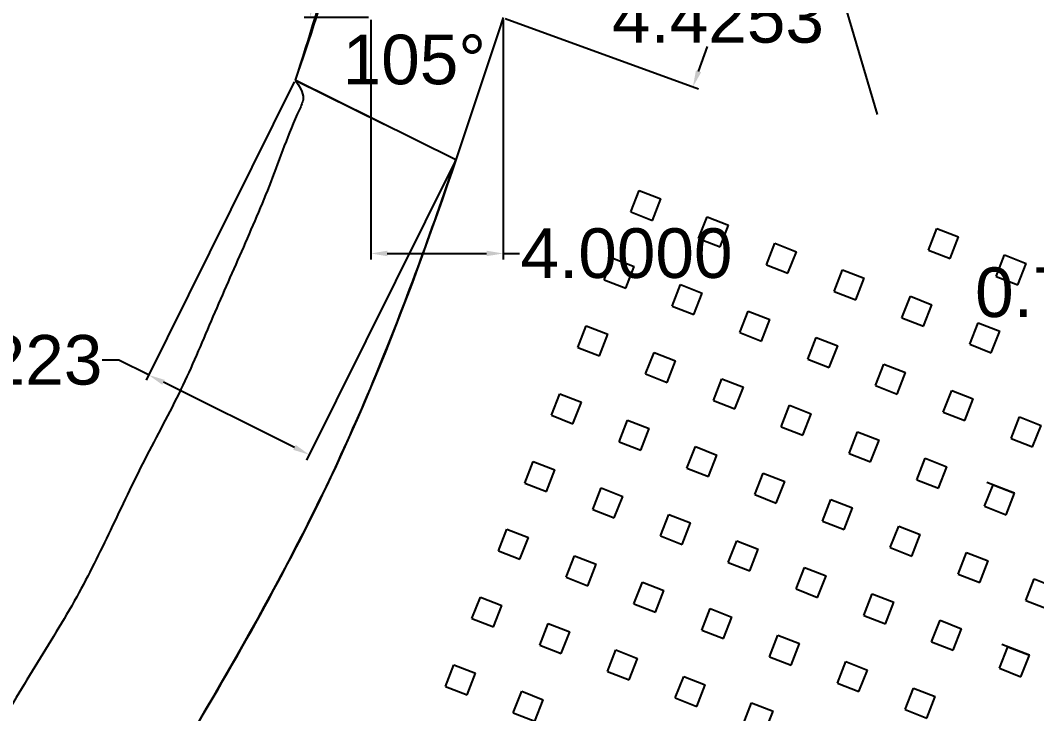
# Model space of a CAD drawing. Header units: inches. Extents: x 68 to 276, y 36 to 148.
# Drawn here: x 89.19 to 119.91, y 85.58 to 106.54 of the extents above; entities that cross this region are included whole.
import ezdxf

# ---------------------------------------------------------------- set-up
doc = ezdxf.new("R2010")
doc.units = ezdxf.units.IN
doc.header["$MEASUREMENT"] = 0
doc.layers.add('Frame', color=200, linetype='Continuous')
doc.layers.add('Mesurements', color=254, linetype='Continuous')
doc.styles.get("Standard").update_dxf_attribs({"font": 'arial.ttf'})
doc.dimstyles.get("Standard").update_dxf_attribs({"dimtxt": 1.5, "dimasz": 0.5, "dimexe": 0.18, "dimexo": 0.0625, "dimgap": 0.09, "dimtad": 0, "dimtih": 1, "dimtoh": 1, "dimdec": 4, "dimzin": 0, "dimdsep": 46, "dimtxsty": 'Standard', "dimcen": 0.09, "dimadec": 0, "dimazin": 0, "dimtfac": 1, "dimtdec": 4, "dimtofl": 0, "dimtmove": 0, "dimatfit": 3, "dimfxl": 1, "dimtolj": 1, "dimtzin": 0, "dimarcsym": 0})

# ---------------------------------------------------------------- blocks, each defined once
blk = doc.blocks.new('*D74')
at = {"layer": 'Defpoints', "color": 0, "transparency": 16777216}
for p in [(105.298, 110.78), (103.78, 106.624), (109.517, 104.528)]:
    blk.add_point(p, dxfattribs=at)
at = {"layer": 'Mesurements', "color": 0, "lineweight": -2, "transparency": 16777216}
for p, q in [((105.357, 110.759), (111.204, 108.623)), ((110.864, 108.215), (110.589, 107.463)), ((103.839, 106.602), (109.686, 104.466)), ((109.688, 104.998), (109.963, 105.75))]:
    blk.add_line(p, q, dxfattribs=at)
at = {"layer": 'Mesurements', "color": 0, "transparency": 16777216}
for points in [[(110.785, 108.244), (110.942, 108.186), (111.035, 108.685)], [(109.61, 105.026), (109.767, 104.969), (109.517, 104.528)]]:
    blk.add_solid(points, dxfattribs=at)
at = {"layer": 'Mesurements', "color": 0, "transparency": 16777216, "insert": (110.276, 106.606), "char_height": 1.5, "attachment_point": 5}
blk.add_mtext('\\A1;4.4253', dxfattribs=at)
blk = doc.blocks.new('*D78')
at = {"layer": 'Defpoints', "color": 0, "transparency": 16777216}
for p in [(99.78, 106.624), (103.78, 106.624), (103.78, 99.493)]:
    blk.add_point(p, dxfattribs=at)
at = {"layer": 'Mesurements', "color": 0, "lineweight": -2, "transparency": 16777216}
for p, q in [((99.78, 106.561), (99.78, 99.313)), ((103.78, 106.561), (103.78, 99.313)), ((100.28, 99.493), (103.28, 99.493)), ((103.78, 99.493), (104.28, 99.493))]:
    blk.add_line(p, q, dxfattribs=at)
at = {"layer": 'Mesurements', "color": 0, "transparency": 16777216}
for points in [[(100.28, 99.576), (100.28, 99.41), (99.78, 99.493)], [(103.28, 99.576), (103.28, 99.41), (103.78, 99.493)]]:
    blk.add_solid(points, dxfattribs=at)
at = {"layer": 'Mesurements', "color": 0, "transparency": 16777216, "insert": (107.511, 99.493), "char_height": 1.5, "attachment_point": 5}
blk.add_mtext('\\A1;4.0000', dxfattribs=at)
blk = doc.blocks.new('*D79')
at = {"layer": 'Defpoints', "color": 0, "transparency": 16777216}
for p in [(97.495, 104.734), (102.351, 102.322), (93.067, 95.819)]:
    blk.add_point(p, dxfattribs=at)
at = {"layer": 'Mesurements', "color": 0, "lineweight": -2, "transparency": 16777216}
for p, q in [((97.467, 104.678), (92.987, 95.658)), ((102.324, 102.266), (97.843, 93.246)), ((92.166, 96.267), (91.666, 96.267)), ((93.067, 95.819), (92.166, 96.267)), ((97.476, 93.629), (93.515, 95.597))]:
    blk.add_line(p, q, dxfattribs=at)
at = {"layer": 'Mesurements', "color": 0, "transparency": 16777216}
for points in [[(93.552, 95.671), (93.478, 95.522), (93.067, 95.819)], [(97.513, 93.704), (97.438, 93.555), (97.923, 93.407)]]:
    blk.add_solid(points, dxfattribs=at)
at = {"layer": 'Mesurements', "color": 0, "transparency": 16777216, "insert": (88.463, 96.267), "char_height": 1.5, "attachment_point": 5}
blk.add_mtext('\\A1;5.4223', dxfattribs=at)
blk = doc.blocks.new('*D81')
at = {"layer": 'Defpoints', "color": 0, "transparency": 16777216}
for p in [(101.325, 111.625), (101.325, 111.625), (102.825, 111.625), (101.722, 111.348), (99.812, 105.819)]:
    blk.add_point(p, dxfattribs=at)
at = {"layer": 'Mesurements', "color": 0, "lineweight": -2, "transparency": 16777216}
blk.add_line((101.447, 112.093), (100.947, 112.093), dxfattribs=at)
for start, end in [(75.3986, 255.3986), (130.933, 193.1658), (62.2328, 124.4656)]:
    blk.add_arc((101.325, 111.625), 0.484, start, end, dxfattribs=at)
at = {"layer": 'Mesurements', "color": 0, "transparency": 16777216}
for points in [[(101.621, 112.096), (101.479, 112.01), (101.808, 111.625)], [(100.913, 111.573), (100.794, 111.456), (101.203, 111.157)]]:
    blk.add_solid(points, dxfattribs=at)
at = {"layer": 'Mesurements', "color": 0, "transparency": 16777216, "insert": (98.873, 112.093), "char_height": 1.5, "attachment_point": 5}
blk.add_mtext('\\A1;105°', dxfattribs=at)
blk = doc.blocks.new('*D83')
at = {"layer": 'Defpoints', "color": 0, "transparency": 16777216}
for p in [(101.292, 112.43), (98.275, 107.672), (99.78, 106.624), (99.78, 106.624), (103.78, 106.624)]:
    blk.add_point(p, dxfattribs=at)
at = {"layer": 'Mesurements', "color": 0, "lineweight": -2, "transparency": 16777216}
blk.add_line((99.717, 106.624), (97.765, 106.624), dxfattribs=at)
blk.add_arc((99.78, 106.624), 1.835, 91.0634, 164.3352, dxfattribs=at)
at = {"layer": 'Mesurements', "color": 0, "transparency": 16777216}
for points in [[(99.756, 108.541), (99.736, 108.375), (100.242, 108.399)], [(98.096, 107.108), (97.931, 107.13), (97.945, 106.624)]]:
    blk.add_solid(points, dxfattribs=at)
at = {"layer": 'Mesurements', "color": 0, "transparency": 16777216, "insert": (101.098, 105.348), "char_height": 1.5, "attachment_point": 5}
blk.add_mtext('\\A1;105°', dxfattribs=at)
blk = doc.blocks.new('*D109')
at = {"layer": 'Defpoints', "color": 0, "transparency": 16777216}
for p in [(129.393, 100.09), (124.962, 99.31), (131.843, 99.31)]:
    blk.add_point(p, dxfattribs=at)
at = {"layer": 'Mesurements', "color": 0, "lineweight": -2, "transparency": 16777216}
for p, q in [((124.962, 100.59), (124.962, 101.09)), ((129.33, 100.09), (124.782, 100.09)), ((131.78, 99.31), (124.782, 99.31)), ((124.962, 98.81), (124.962, 98.31)), ((124.962, 98.31), (124.462, 98.31))]:
    blk.add_line(p, q, dxfattribs=at)
at = {"layer": 'Mesurements', "color": 0, "transparency": 16777216}
for points in [[(124.878, 100.59), (125.045, 100.59), (124.962, 100.09)], [(124.878, 98.81), (125.045, 98.81), (124.962, 99.31)]]:
    blk.add_solid(points, dxfattribs=at)
at = {"layer": 'Mesurements', "color": 0, "transparency": 16777216, "insert": (121.253, 98.31), "char_height": 1.5, "attachment_point": 5}
blk.add_mtext('\\A1;0.7805', dxfattribs=at)

msp = doc.modelspace()

# ---------------------------------------------------------------- linework, layer by layer
at = {"layer": 'Frame'}
for p, q in [((113.11719, 110.41162), (115.08466, 103.6938)), ((97.49523, 104.73395), (100.18203, 103.39935)), ((107.64152, 100.74914), (107.8962, 101.40117)), ((107.64152, 100.74914), (107.8962, 101.40117)), ((107.8962, 101.40117), (108.54823, 101.14649)), ((107.8962, 101.40117), (108.54823, 101.14649)), ((108.29355, 100.49447), (108.54823, 101.14649)), ((108.29355, 100.49447), (108.54823, 101.14649)), ((107.64152, 100.74914), (108.29355, 100.49447)), ((107.64152, 100.74914), (108.29355, 100.49447)), ((109.69075, 99.94873), (109.94543, 100.60076)), ((109.69075, 99.94873), (109.94543, 100.60076)), ((109.94543, 100.60076), (110.59745, 100.34608)), ((109.94543, 100.60076), (110.59745, 100.34608)), ((110.34278, 99.69405), (110.59745, 100.34608)), ((110.34278, 99.69405), (110.59745, 100.34608)), ((116.63885, 99.59671), (116.89353, 100.24873)), ((116.63885, 99.59671), (116.89353, 100.24873)), ((116.89353, 100.24873), (117.54555, 99.99406)), ((116.89353, 100.24873), (117.54555, 99.99406)), ((109.69075, 99.94873), (110.34278, 99.69405)), ((109.69075, 99.94873), (110.34278, 99.69405)), ((117.29088, 99.34203), (117.54555, 99.99406)), ((117.29088, 99.34203), (117.54555, 99.99406)), ((111.73998, 99.14831), (111.99465, 99.80034)), ((111.73998, 99.14831), (111.99465, 99.80034)), ((111.73998, 99.14831), (111.99465, 99.80034)), ((111.73998, 99.14831), (111.99465, 99.80034)), ((111.99465, 99.80034), (112.64668, 99.54566)), ((111.99465, 99.80034), (112.64668, 99.54566)), ((111.99465, 99.80034), (112.64668, 99.54566)), ((111.99465, 99.80034), (112.64668, 99.54566)), ((112.392, 98.89363), (112.64668, 99.54566)), ((112.392, 98.89363), (112.64668, 99.54566)), ((112.392, 98.89363), (112.64668, 99.54566)), ((112.392, 98.89363), (112.64668, 99.54566)), ((116.63885, 99.59671), (117.29088, 99.34203)), ((116.63885, 99.59671), (117.29088, 99.34203)), ((106.84111, 98.69992), (107.09578, 99.35194)), ((107.09578, 99.35194), (107.74781, 99.09727)), ((118.68808, 98.79629), (118.94275, 99.44832)), ((118.68808, 98.79629), (118.94275, 99.44832)), ((118.68808, 98.79629), (118.94275, 99.44832)), ((118.68808, 98.79629), (118.94275, 99.44832)), ((118.94275, 99.44832), (119.59478, 99.19364)), ((118.94275, 99.44832), (119.59478, 99.19364)), ((118.94275, 99.44832), (119.59478, 99.19364)), ((118.94275, 99.44832), (119.59478, 99.19364)), ((107.49313, 98.44524), (107.74781, 99.09727)), ((111.73998, 99.14831), (112.392, 98.89363)), ((111.73998, 99.14831), (112.392, 98.89363)), ((111.73998, 99.14831), (112.392, 98.89363)), ((111.73998, 99.14831), (112.392, 98.89363)), ((113.7892, 98.3479), (114.04388, 98.99992)), ((113.7892, 98.3479), (114.04388, 98.99992)), ((113.7892, 98.3479), (114.04388, 98.99992)), ((113.7892, 98.3479), (114.04388, 98.99992)), ((114.04388, 98.99992), (114.69591, 98.74525)), ((114.04388, 98.99992), (114.69591, 98.74525)), ((114.04388, 98.99992), (114.69591, 98.74525)), ((114.04388, 98.99992), (114.69591, 98.74525)), ((119.3401, 98.54161), (119.59478, 99.19364)), ((119.3401, 98.54161), (119.59478, 99.19364)), ((119.3401, 98.54161), (119.59478, 99.19364)), ((119.3401, 98.54161), (119.59478, 99.19364)), ((106.84111, 98.69992), (107.49313, 98.44524)), ((114.44123, 98.09322), (114.69591, 98.74525)), ((114.44123, 98.09322), (114.69591, 98.74525)), ((114.44123, 98.09322), (114.69591, 98.74525)), ((114.44123, 98.09322), (114.69591, 98.74525)), ((118.68808, 98.79629), (119.3401, 98.54161)), ((118.68808, 98.79629), (119.3401, 98.54161)), ((118.68808, 98.79629), (119.3401, 98.54161)), ((118.68808, 98.79629), (119.3401, 98.54161)), ((108.89033, 97.8995), (109.14501, 98.55153)), ((109.14501, 98.55153), (109.79704, 98.29685)), ((113.7892, 98.3479), (114.44123, 98.09322)), ((113.7892, 98.3479), (114.44123, 98.09322)), ((113.7892, 98.3479), (114.44123, 98.09322)), ((113.7892, 98.3479), (114.44123, 98.09322)), ((109.54236, 97.64482), (109.79704, 98.29685)), ((115.83843, 97.54748), (116.09311, 98.19951)), ((115.83843, 97.54748), (116.09311, 98.19951)), ((115.83843, 97.54748), (116.09311, 98.19951)), ((115.83843, 97.54748), (116.09311, 98.19951)), ((116.09311, 98.19951), (116.74514, 97.94483)), ((116.09311, 98.19951), (116.74514, 97.94483)), ((116.09311, 98.19951), (116.74514, 97.94483)), ((116.09311, 98.19951), (116.74514, 97.94483)), ((108.89033, 97.8995), (109.54236, 97.64482)), ((110.93956, 97.09908), (111.19424, 97.75111)), ((110.93956, 97.09908), (111.19424, 97.75111)), ((111.19424, 97.75111), (111.84627, 97.49643)), ((111.19424, 97.75111), (111.84627, 97.49643)), ((116.49046, 97.2928), (116.74514, 97.94483)), ((116.49046, 97.2928), (116.74514, 97.94483)), ((116.49046, 97.2928), (116.74514, 97.94483)), ((116.49046, 97.2928), (116.74514, 97.94483)), ((111.59159, 96.84441), (111.84627, 97.49643)), ((111.59159, 96.84441), (111.84627, 97.49643)), ((115.83843, 97.54748), (116.49046, 97.2928)), ((115.83843, 97.54748), (116.49046, 97.2928)), ((115.83843, 97.54748), (116.49046, 97.2928)), ((115.83843, 97.54748), (116.49046, 97.2928)), ((117.88766, 96.74706), (118.14234, 97.39909)), ((117.88766, 96.74706), (118.14234, 97.39909)), ((117.88766, 96.74706), (118.14234, 97.39909)), ((117.88766, 96.74706), (118.14234, 97.39909)), ((118.14234, 97.39909), (118.79437, 97.14441)), ((118.14234, 97.39909), (118.79437, 97.14441)), ((118.14234, 97.39909), (118.79437, 97.14441)), ((118.14234, 97.39909), (118.79437, 97.14441)), ((106.04069, 96.65069), (106.29537, 97.30272)), ((106.04069, 96.65069), (106.29537, 97.30272)), ((106.29537, 97.30272), (106.94739, 97.04804)), ((106.29537, 97.30272), (106.94739, 97.04804)), ((110.93956, 97.09908), (111.59159, 96.84441)), ((110.93956, 97.09908), (111.59159, 96.84441)), ((118.53969, 96.49239), (118.79437, 97.14441)), ((118.53969, 96.49239), (118.79437, 97.14441)), ((118.53969, 96.49239), (118.79437, 97.14441)), ((118.53969, 96.49239), (118.79437, 97.14441)), ((106.69272, 96.39601), (106.94739, 97.04804)), ((106.69272, 96.39601), (106.94739, 97.04804)), ((112.98879, 96.29867), (113.24347, 96.9507)), ((112.98879, 96.29867), (113.24347, 96.9507)), ((113.24347, 96.9507), (113.89549, 96.69602)), ((113.24347, 96.9507), (113.89549, 96.69602)), ((106.04069, 96.65069), (106.69272, 96.39601)), ((106.04069, 96.65069), (106.69272, 96.39601)), ((108.08992, 95.85027), (108.3446, 96.5023)), ((108.08992, 95.85027), (108.3446, 96.5023)), ((108.3446, 96.5023), (108.99662, 96.24762)), ((108.3446, 96.5023), (108.99662, 96.24762)), ((113.64082, 96.04399), (113.89549, 96.69602)), ((113.64082, 96.04399), (113.89549, 96.69602)), ((117.88766, 96.74706), (118.53969, 96.49239)), ((117.88766, 96.74706), (118.53969, 96.49239)), ((117.88766, 96.74706), (118.53969, 96.49239)), ((117.88766, 96.74706), (118.53969, 96.49239)), ((108.74194, 95.5956), (108.99662, 96.24762)), ((108.74194, 95.5956), (108.99662, 96.24762)), ((112.98879, 96.29867), (113.64082, 96.04399)), ((112.98879, 96.29867), (113.64082, 96.04399)), ((115.03802, 95.49825), (115.29269, 96.15028)), ((115.03802, 95.49825), (115.29269, 96.15028)), ((115.29269, 96.15028), (115.94472, 95.8956)), ((115.29269, 96.15028), (115.94472, 95.8956)), ((115.69004, 95.24357), (115.94472, 95.8956)), ((115.69004, 95.24357), (115.94472, 95.8956)), ((108.08992, 95.85027), (108.74194, 95.5956)), ((108.08992, 95.85027), (108.74194, 95.5956)), ((110.13915, 95.04986), (110.39382, 95.70188)), ((110.13915, 95.04986), (110.39382, 95.70188)), ((110.13915, 95.04986), (110.39382, 95.70188)), ((110.13915, 95.04986), (110.39382, 95.70188)), ((110.39382, 95.70188), (111.04585, 95.44721)), ((110.39382, 95.70188), (111.04585, 95.44721)), ((110.39382, 95.70188), (111.04585, 95.44721)), ((110.39382, 95.70188), (111.04585, 95.44721)), ((105.24027, 94.60146), (105.49495, 95.25349)), ((105.49495, 95.25349), (106.14698, 94.99881)), ((110.79117, 94.79518), (111.04585, 95.44721)), ((110.79117, 94.79518), (111.04585, 95.44721)), ((110.79117, 94.79518), (111.04585, 95.44721)), ((110.79117, 94.79518), (111.04585, 95.44721)), ((115.03802, 95.49825), (115.69004, 95.24357)), ((115.03802, 95.49825), (115.69004, 95.24357)), ((117.08724, 94.69784), (117.34192, 95.34986)), ((117.34192, 95.34986), (117.99395, 95.09519)), ((105.8923, 94.34678), (106.14698, 94.99881)), ((110.13915, 95.04986), (110.79117, 94.79518)), ((110.13915, 95.04986), (110.79117, 94.79518)), ((110.13915, 95.04986), (110.79117, 94.79518)), ((110.13915, 95.04986), (110.79117, 94.79518)), ((117.73927, 94.44316), (117.99395, 95.09519)), ((112.18837, 94.24944), (112.44305, 94.90147)), ((112.18837, 94.24944), (112.44305, 94.90147)), ((112.18837, 94.24944), (112.44305, 94.90147)), ((112.18837, 94.24944), (112.44305, 94.90147)), ((112.44305, 94.90147), (113.09508, 94.64679)), ((112.44305, 94.90147), (113.09508, 94.64679)), ((112.44305, 94.90147), (113.09508, 94.64679)), ((112.44305, 94.90147), (113.09508, 94.64679)), ((112.8404, 93.99476), (113.09508, 94.64679)), ((112.8404, 93.99476), (113.09508, 94.64679)), ((112.8404, 93.99476), (113.09508, 94.64679)), ((112.8404, 93.99476), (113.09508, 94.64679)), ((117.08724, 94.69784), (117.73927, 94.44316)), ((105.24027, 94.60146), (105.8923, 94.34678)), ((107.2895, 93.80105), (107.54418, 94.45307)), ((107.54418, 94.45307), (108.19621, 94.19839)), ((119.13647, 93.89742), (119.39115, 94.54945)), ((119.39115, 94.54945), (120.04318, 94.29477)), ((107.94153, 93.54637), (108.19621, 94.19839)), ((112.18837, 94.24944), (112.8404, 93.99476)), ((112.18837, 94.24944), (112.8404, 93.99476)), ((112.18837, 94.24944), (112.8404, 93.99476)), ((112.18837, 94.24944), (112.8404, 93.99476)), ((114.2376, 93.44902), (114.49228, 94.10105)), ((114.2376, 93.44902), (114.49228, 94.10105)), ((114.2376, 93.44902), (114.49228, 94.10105)), ((114.49228, 94.10105), (115.14431, 93.84637)), ((114.49228, 94.10105), (115.14431, 93.84637)), ((114.49228, 94.10105), (115.14431, 93.84637)), ((119.7885, 93.64274), (120.04318, 94.29477)), ((107.2895, 93.80105), (107.94153, 93.54637)), ((114.88963, 93.19435), (115.14431, 93.84637)), ((114.88963, 93.19435), (115.14431, 93.84637)), ((114.88963, 93.19435), (115.14431, 93.84637)), ((119.13647, 93.89742), (119.7885, 93.64274)), ((109.33873, 93.00063), (109.59341, 93.65266)), ((109.33873, 93.00063), (109.59341, 93.65266)), ((109.59341, 93.65266), (110.24543, 93.39798)), ((109.59341, 93.65266), (110.24543, 93.39798)), ((109.99076, 92.74595), (110.24543, 93.39798)), ((109.99076, 92.74595), (110.24543, 93.39798)), ((114.2376, 93.44902), (114.88963, 93.19435)), ((114.2376, 93.44902), (114.88963, 93.19435)), ((114.2376, 93.44902), (114.88963, 93.19435)), ((104.43986, 92.55223), (104.69454, 93.20426)), ((104.43986, 92.55223), (104.69454, 93.20426)), ((104.69454, 93.20426), (105.34656, 92.94958)), ((104.69454, 93.20426), (105.34656, 92.94958)), ((116.28683, 92.64861), (116.54151, 93.30064)), ((116.28683, 92.64861), (116.54151, 93.30064)), ((116.54151, 93.30064), (117.19353, 93.04596)), ((116.54151, 93.30064), (117.19353, 93.04596)), ((105.09188, 92.29756), (105.34656, 92.94958)), ((105.09188, 92.29756), (105.34656, 92.94958)), ((109.33873, 93.00063), (109.99076, 92.74595)), ((109.33873, 93.00063), (109.99076, 92.74595)), ((111.38796, 92.20021), (111.64263, 92.85224)), ((111.38796, 92.20021), (111.64263, 92.85224)), ((111.64263, 92.85224), (112.29466, 92.59756)), ((111.64263, 92.85224), (112.29466, 92.59756)), ((116.93886, 92.39393), (117.19353, 93.04596)), ((116.93886, 92.39393), (117.19353, 93.04596)), ((104.43986, 92.55223), (105.09188, 92.29756)), ((104.43986, 92.55223), (105.09188, 92.29756)), ((112.03998, 91.94554), (112.29466, 92.59756)), ((112.03998, 91.94554), (112.29466, 92.59756)), ((116.28683, 92.64861), (116.93886, 92.39393)), ((116.28683, 92.64861), (116.93886, 92.39393)), ((118.33606, 91.84819), (118.59073, 92.50022)), ((118.33606, 91.84819), (118.59073, 92.50022)), ((118.33606, 91.84819), (118.59073, 92.50022)), ((119.24276, 92.24554), (118.40444, 92.57298)), ((118.59073, 92.50022), (119.24276, 92.24554)), ((118.59073, 92.50022), (119.24276, 92.24554)), ((118.59073, 92.50022), (119.24276, 92.24554)), ((106.48909, 91.75182), (106.74376, 92.40384)), ((106.48909, 91.75182), (106.74376, 92.40384)), ((106.74376, 92.40384), (107.39579, 92.14917)), ((106.74376, 92.40384), (107.39579, 92.14917)), ((111.38796, 92.20021), (112.03998, 91.94554)), ((111.38796, 92.20021), (112.03998, 91.94554)), ((118.98808, 91.59351), (119.24276, 92.24554)), ((118.98808, 91.59351), (119.24276, 92.24554)), ((118.98808, 91.59351), (119.24276, 92.24554)), ((107.14111, 91.49714), (107.39579, 92.14917)), ((107.14111, 91.49714), (107.39579, 92.14917)), ((113.43718, 91.3998), (113.69186, 92.05182)), ((113.43718, 91.3998), (113.69186, 92.05182)), ((113.69186, 92.05182), (114.34389, 91.79715)), ((113.69186, 92.05182), (114.34389, 91.79715)), ((106.48909, 91.75182), (107.14111, 91.49714)), ((106.48909, 91.75182), (107.14111, 91.49714)), ((108.53831, 90.9514), (108.79299, 91.60343)), ((108.53831, 90.9514), (108.79299, 91.60343)), ((108.53831, 90.9514), (108.79299, 91.60343)), ((108.53831, 90.9514), (108.79299, 91.60343)), ((108.79299, 91.60343), (109.44502, 91.34875)), ((108.79299, 91.60343), (109.44502, 91.34875)), ((108.79299, 91.60343), (109.44502, 91.34875)), ((108.79299, 91.60343), (109.44502, 91.34875)), ((114.08921, 91.14512), (114.34389, 91.79715)), ((114.08921, 91.14512), (114.34389, 91.79715)), ((118.33606, 91.84819), (118.98808, 91.59351)), ((118.33606, 91.84819), (118.98808, 91.59351)), ((118.33606, 91.84819), (118.98808, 91.59351)), ((109.19034, 90.69672), (109.44502, 91.34875)), ((109.19034, 90.69672), (109.44502, 91.34875)), ((109.19034, 90.69672), (109.44502, 91.34875)), ((109.19034, 90.69672), (109.44502, 91.34875)), ((113.43718, 91.3998), (114.08921, 91.14512)), ((113.43718, 91.3998), (114.08921, 91.14512)), ((115.48641, 90.59938), (115.74109, 91.25141)), ((115.74109, 91.25141), (116.39312, 90.99673)), ((103.63944, 90.50301), (103.89412, 91.15503)), ((103.89412, 91.15503), (104.54615, 90.90035)), ((108.53831, 90.9514), (109.19034, 90.69672)), ((108.53831, 90.9514), (109.19034, 90.69672)), ((108.53831, 90.9514), (109.19034, 90.69672)), ((108.53831, 90.9514), (109.19034, 90.69672)), ((116.13844, 90.3447), (116.39312, 90.99673)), ((104.29147, 90.24833), (104.54615, 90.90035)), ((110.58754, 90.15099), (110.84222, 90.80301)), ((110.58754, 90.15099), (110.84222, 90.80301)), ((110.58754, 90.15099), (110.84222, 90.80301)), ((110.58754, 90.15099), (110.84222, 90.80301)), ((110.84222, 90.80301), (111.49425, 90.54833)), ((110.84222, 90.80301), (111.49425, 90.54833)), ((110.84222, 90.80301), (111.49425, 90.54833)), ((110.84222, 90.80301), (111.49425, 90.54833)), ((103.63944, 90.50301), (104.29147, 90.24833)), ((105.68867, 89.70259), (105.94335, 90.35462)), ((105.94335, 90.35462), (106.59537, 90.09994)), ((111.23957, 89.89631), (111.49425, 90.54833)), ((111.23957, 89.89631), (111.49425, 90.54833)), ((111.23957, 89.89631), (111.49425, 90.54833)), ((111.23957, 89.89631), (111.49425, 90.54833)), ((115.48641, 90.59938), (116.13844, 90.3447)), ((117.53564, 89.79897), (117.79032, 90.45099)), ((117.53564, 89.79897), (117.79032, 90.45099)), ((117.79032, 90.45099), (118.44234, 90.19631)), ((117.79032, 90.45099), (118.44234, 90.19631)), ((106.3407, 89.44791), (106.59537, 90.09994)), ((110.58754, 90.15099), (111.23957, 89.89631)), ((110.58754, 90.15099), (111.23957, 89.89631)), ((110.58754, 90.15099), (111.23957, 89.89631)), ((110.58754, 90.15099), (111.23957, 89.89631)), ((118.18767, 89.54429), (118.44234, 90.19631)), ((118.18767, 89.54429), (118.44234, 90.19631)), ((112.63677, 89.35057), (112.89145, 90.0026)), ((112.63677, 89.35057), (112.89145, 90.0026)), ((112.63677, 89.35057), (112.89145, 90.0026)), ((112.89145, 90.0026), (113.54347, 89.74792)), ((112.89145, 90.0026), (113.54347, 89.74792)), ((112.89145, 90.0026), (113.54347, 89.74792)), ((113.2888, 89.09589), (113.54347, 89.74792)), ((113.2888, 89.09589), (113.54347, 89.74792)), ((113.2888, 89.09589), (113.54347, 89.74792)), ((117.53564, 89.79897), (118.18767, 89.54429)), ((117.53564, 89.79897), (118.18767, 89.54429)), ((105.68867, 89.70259), (106.3407, 89.44791)), ((107.7379, 88.90217), (107.99257, 89.5542)), ((107.7379, 88.90217), (107.99257, 89.5542)), ((107.99257, 89.5542), (108.6446, 89.29952)), ((107.99257, 89.5542), (108.6446, 89.29952)), ((119.58487, 88.99855), (119.83955, 89.65058)), ((119.58487, 88.99855), (119.83955, 89.65058)), ((119.83955, 89.65058), (120.49157, 89.3959)), ((119.83955, 89.65058), (120.49157, 89.3959)), ((102.83903, 88.45378), (103.0937, 89.10581)), ((102.83903, 88.45378), (103.0937, 89.10581)), ((103.0937, 89.10581), (103.74573, 88.85113)), ((103.0937, 89.10581), (103.74573, 88.85113)), ((108.38992, 88.6475), (108.6446, 89.29952)), ((108.38992, 88.6475), (108.6446, 89.29952)), ((112.63677, 89.35057), (113.2888, 89.09589)), ((112.63677, 89.35057), (113.2888, 89.09589)), ((112.63677, 89.35057), (113.2888, 89.09589)), ((114.686, 88.55015), (114.94067, 89.20218)), ((114.686, 88.55015), (114.94067, 89.20218)), ((114.94067, 89.20218), (115.5927, 88.9475)), ((114.94067, 89.20218), (115.5927, 88.9475)), ((103.49105, 88.1991), (103.74573, 88.85113)), ((103.49105, 88.1991), (103.74573, 88.85113)), ((107.7379, 88.90217), (108.38992, 88.6475)), ((107.7379, 88.90217), (108.38992, 88.6475)), ((115.33802, 88.29548), (115.5927, 88.9475)), ((115.33802, 88.29548), (115.5927, 88.9475)), ((119.58487, 88.99855), (120.23689, 88.74387)), ((119.58487, 88.99855), (120.23689, 88.74387)), ((109.78712, 88.10176), (110.0418, 88.75378)), ((109.78712, 88.10176), (110.0418, 88.75378)), ((110.0418, 88.75378), (110.69383, 88.49911)), ((110.0418, 88.75378), (110.69383, 88.49911)), ((110.43915, 87.84708), (110.69383, 88.49911)), ((110.43915, 87.84708), (110.69383, 88.49911)), ((114.686, 88.55015), (115.33802, 88.29548)), ((114.686, 88.55015), (115.33802, 88.29548)), ((102.83903, 88.45378), (103.49105, 88.1991)), ((102.83903, 88.45378), (103.49105, 88.1991)), ((104.88825, 87.65336), (105.14293, 88.30539)), ((104.88825, 87.65336), (105.14293, 88.30539)), ((105.14293, 88.30539), (105.79496, 88.05071)), ((105.14293, 88.30539), (105.79496, 88.05071)), ((116.73522, 87.74974), (116.9899, 88.40176)), ((116.9899, 88.40176), (117.64193, 88.14709)), ((105.54028, 87.39868), (105.79496, 88.05071)), ((105.54028, 87.39868), (105.79496, 88.05071)), ((109.78712, 88.10176), (110.43915, 87.84708)), ((109.78712, 88.10176), (110.43915, 87.84708)), ((111.83635, 87.30134), (112.09103, 87.95337)), ((111.83635, 87.30134), (112.09103, 87.95337)), ((112.09103, 87.95337), (112.74306, 87.69869)), ((112.09103, 87.95337), (112.74306, 87.69869)), ((117.38725, 87.49506), (117.64193, 88.14709)), ((104.88825, 87.65336), (105.54028, 87.39868)), ((104.88825, 87.65336), (105.54028, 87.39868)), ((112.48838, 87.04666), (112.74306, 87.69869)), ((112.48838, 87.04666), (112.74306, 87.69869)), ((116.73522, 87.74974), (117.38725, 87.49506)), ((118.78445, 86.94932), (119.03913, 87.60135)), ((118.78445, 86.94932), (119.03913, 87.60135)), ((119.69116, 87.34667), (118.85284, 87.67411)), ((119.03913, 87.60135), (119.69116, 87.34667)), ((119.03913, 87.60135), (119.69116, 87.34667)), ((106.93748, 86.85295), (107.19216, 87.50497)), ((106.93748, 86.85295), (107.19216, 87.50497)), ((106.93748, 86.85295), (107.19216, 87.50497)), ((106.93748, 86.85295), (107.19216, 87.50497)), ((107.19216, 87.50497), (107.84419, 87.2503)), ((107.19216, 87.50497), (107.84419, 87.2503)), ((107.19216, 87.50497), (107.84419, 87.2503)), ((107.19216, 87.50497), (107.84419, 87.2503)), ((111.83635, 87.30134), (112.48838, 87.04666)), ((111.83635, 87.30134), (112.48838, 87.04666)), ((119.43648, 86.69464), (119.69116, 87.34667)), ((119.43648, 86.69464), (119.69116, 87.34667)), ((102.03861, 86.40455), (102.29329, 87.05658)), ((102.29329, 87.05658), (102.94531, 86.8019)), ((107.58951, 86.59827), (107.84419, 87.2503)), ((107.58951, 86.59827), (107.84419, 87.2503)), ((107.58951, 86.59827), (107.84419, 87.2503)), ((107.58951, 86.59827), (107.84419, 87.2503)), ((113.88558, 86.50093), (114.14026, 87.15295)), ((114.14026, 87.15295), (114.79229, 86.89827)), ((118.78445, 86.94932), (119.43648, 86.69464)), ((118.78445, 86.94932), (119.43648, 86.69464)), ((102.69064, 86.14987), (102.94531, 86.8019)), ((106.93748, 86.85295), (107.58951, 86.59827)), ((106.93748, 86.85295), (107.58951, 86.59827)), ((106.93748, 86.85295), (107.58951, 86.59827)), ((106.93748, 86.85295), (107.58951, 86.59827)), ((108.98671, 86.05253), (109.24139, 86.70456)), ((108.98671, 86.05253), (109.24139, 86.70456)), ((108.98671, 86.05253), (109.24139, 86.70456)), ((108.98671, 86.05253), (109.24139, 86.70456)), ((109.24139, 86.70456), (109.89341, 86.44988)), ((109.24139, 86.70456), (109.89341, 86.44988)), ((109.24139, 86.70456), (109.89341, 86.44988)), ((109.24139, 86.70456), (109.89341, 86.44988)), ((114.53761, 86.24625), (114.79229, 86.89827)), ((102.03861, 86.40455), (102.69064, 86.14987)), ((109.63874, 85.79785), (109.89341, 86.44988)), ((109.63874, 85.79785), (109.89341, 86.44988)), ((109.63874, 85.79785), (109.89341, 86.44988)), ((109.63874, 85.79785), (109.89341, 86.44988)), ((113.88558, 86.50093), (114.53761, 86.24625)), ((115.93481, 85.70051), (116.18949, 86.35254)), ((116.18949, 86.35254), (116.84151, 86.09786)), ((104.08784, 85.60413), (104.34252, 86.25616)), ((104.34252, 86.25616), (104.99454, 86.00148)), ((108.98671, 86.05253), (109.63874, 85.79785)), ((108.98671, 86.05253), (109.63874, 85.79785)), ((108.98671, 86.05253), (109.63874, 85.79785)), ((108.98671, 86.05253), (109.63874, 85.79785)), ((116.58683, 85.44583), (116.84151, 86.09786)), ((104.73986, 85.34946), (104.99454, 86.00148)), ((111.03594, 85.25211), (111.29061, 85.90414)), ((111.03594, 85.25211), (111.29061, 85.90414)), ((111.03594, 85.25211), (111.29061, 85.90414)), ((111.29061, 85.90414), (111.94264, 85.64946)), ((111.29061, 85.90414), (111.94264, 85.64946)), ((111.29061, 85.90414), (111.94264, 85.64946)), ((104.08784, 85.60413), (104.73986, 85.34946)), ((111.68796, 84.99744), (111.94264, 85.64946)), ((111.68796, 84.99744), (111.94264, 85.64946)), ((111.68796, 84.99744), (111.94264, 85.64946)), ((115.93481, 85.70051), (116.58683, 85.44583))]:
    msp.add_line(p, q, dxfattribs=at)
at = {"layer": 'Frame', "extrusion": (0, -2.44929e-16, -1)}
msp.add_line((102.35146, 102.32174), (97.49523, 104.73395), dxfattribs=at)
at = {"layer": 'Frame', "end_tangent": (-0.33022309, -0.94390292)}
msp.add_spline([(86.27824, 127.16479), (93.83285, 125.2229), (95.56053, 123.57664), (98.71636, 118.81219), (99.39239, 112.50574), (97.49523, 104.73395)], degree=3, dxfattribs=at)
at = {"layer": 'Frame'}
for points, knots in [([(86.27824, 127.16479), (89.03181, 126.94804), (92.62781, 126.66498), (96.3614, 122.78437), (99.35456, 118.84864), (99.74845, 111.84674), (98.37583, 107.25102), (97.49523, 104.73395)], [105.2320251, 105.2320251, 105.2320251, 105.2320251, 113.0322163, 115.4186462, 121.13347315, 127.47605508, 135.47605508, 135.47605508, 135.47605508, 135.47605508]), ([(103.77988, 106.6236), (102.29457, 102.0917), (99.83415, 94.5846), (94.69776, 85.39534), (90.54627, 78.77213), (86.85417, 72.9132), (83.72293, 67.00941), (80.93038, 61.04292), (79.05668, 55.63023), (77.77438, 52.23927), (77.49629, 50.64263), (77.45995, 50.40654)], [0, 0, 0, 0, 14.26574804, 23.63126078, 31.47680861, 37.73214216, 44.39424697, 51.51845651, 57.45331331, 61.6038218, 62.32025651, 62.32025651, 62.32025651, 62.32025651]), ([(97.49523, 104.73395), (97.62163, 104.55217), (97.82311, 104.26239), (97.31509, 103.2085), (96.80567, 101.6825), (95.86902, 99.54875), (94.95162, 97.46879), (94.06066, 95.32832), (92.92653, 93.27979), (91.93466, 91.16069), (90.89614, 89.03379), (89.61643, 86.99132), (88.38869, 84.93888), (87.09686, 83.02085), (85.87277, 81.11033), (84.57736, 79.19451), (83.38653, 77.19312), (82.11004, 75.25615), (81.01749, 73.21382), (79.42328, 70.47239), (78.06505, 67.33514), (76.84709, 64.98023), (76.49402, 64.01499)], [0, 0, 0, 0, 0.60239167, 0.96028188, 3.30760306, 5.59067327, 7.88538387, 10.1462578, 12.53493894, 14.90236294, 17.16594844, 19.62852825, 22.12668202, 24.34077583, 26.5639554, 28.93414336, 31.27655324, 33.54924096, 35.88829938, 38.22173362, 43.05554654, 46.14117126, 46.14117126, 46.14117126, 46.14117126]), ([(77.45995, 50.40654), (77.62115, 51.45391), (77.86545, 52.38029), (78.50376, 54.18576), (78.63834, 54.55217), (78.97651, 55.47688), (79.17784, 56.0359), (80.1591, 58.76092), (80.75092, 60.39828), (82.86361, 65.23689), (84.28622, 68.0363), (86.80482, 72.78366), (88.06774, 74.83321), (92.03665, 81.14994), (94.83472, 85.56548), (98.09433, 91.66452), (99.01068, 93.57448), (100.82379, 97.96505), (101.60778, 100.13891), (102.35146, 102.32174)], [0, 0, 0, 0, 3.17910616, 3.17910616, 3.99257676, 3.99257676, 5.23052363, 5.23052363, 10.02704582, 10.02704582, 15.92272385, 15.92272385, 26.35021368, 26.35021368, 38.86252938, 38.86252938, 45.33421847, 45.33421847, 51.44614879, 51.44614879, 51.44614879, 51.44614879])]:
    msp.add_open_spline(points, degree=3, knots=knots, dxfattribs=at)

# ---------------------------------------------------------------- dimensions: what is measured, and where the dimension line sits
at = {"layer": 'Mesurements'}
dim = msp.add_angular_dim_2l(base=(101.72159, 111.34826), line1=((102.82467, 111.62481), (101.32467, 111.62481)), line2=((101.32467, 111.62481), (99.81211, 105.8186)), dimstyle='Standard', dxfattribs=at)
dim.commit()
dim.dimension.update_dxf_attribs({"geometry": '*D81', "text_midpoint": (98.87317, 112.09296)})
dim = msp.add_angular_dim_2l(base=(98.27471, 107.67234), line1=((99.77988, 106.6236), (101.29245, 112.42981)), line2=((99.77988, 106.6236), (103.77988, 106.6236)), dimstyle='Standard', dxfattribs=at)
dim.commit()
dim.dimension.update_dxf_attribs({"geometry": '*D83', "text_midpoint": (101.09814, 105.34781), "dimtype": 162})
dim = msp.add_aligned_dim(p1=(105.29826, 110.7803), p2=(103.77988, 106.6236), distance=6.10778, dimstyle='Standard', dxfattribs=at)
dim.commit()
dim.dimension.update_dxf_attribs({"geometry": '*D74', "text_midpoint": (110.27608, 106.60631)})
dim = msp.add_linear_dim(base=(103.77988, 99.49298), p1=(99.77988, 106.6236), p2=(103.77988, 106.6236), dimstyle='Standard', dxfattribs=at)
dim.commit()
dim.dimension.update_dxf_attribs({"geometry": '*D78', "text_midpoint": (107.51108, 99.49298)})
dim = msp.add_linear_dim(base=(93.06707, 95.81923), p1=(102.35146, 102.32174), p2=(97.49523, 104.73395), angle=153.585275, dimstyle='Standard', dxfattribs=at)
dim.commit()
dim.dimension.update_dxf_attribs({"geometry": '*D79', "text_midpoint": (88.46275, 96.26665), "dimtype": 161})
dim = msp.add_linear_dim(base=(124.96177, 99.30996), p1=(129.39252, 100.09043), p2=(131.84266, 99.30996), angle=90, dimstyle='Standard', dxfattribs=at)
dim.commit()
dim.dimension.update_dxf_attribs({"geometry": '*D109', "text_midpoint": (121.25257, 98.30996)})

doc.saveas('drawing.dxf')
